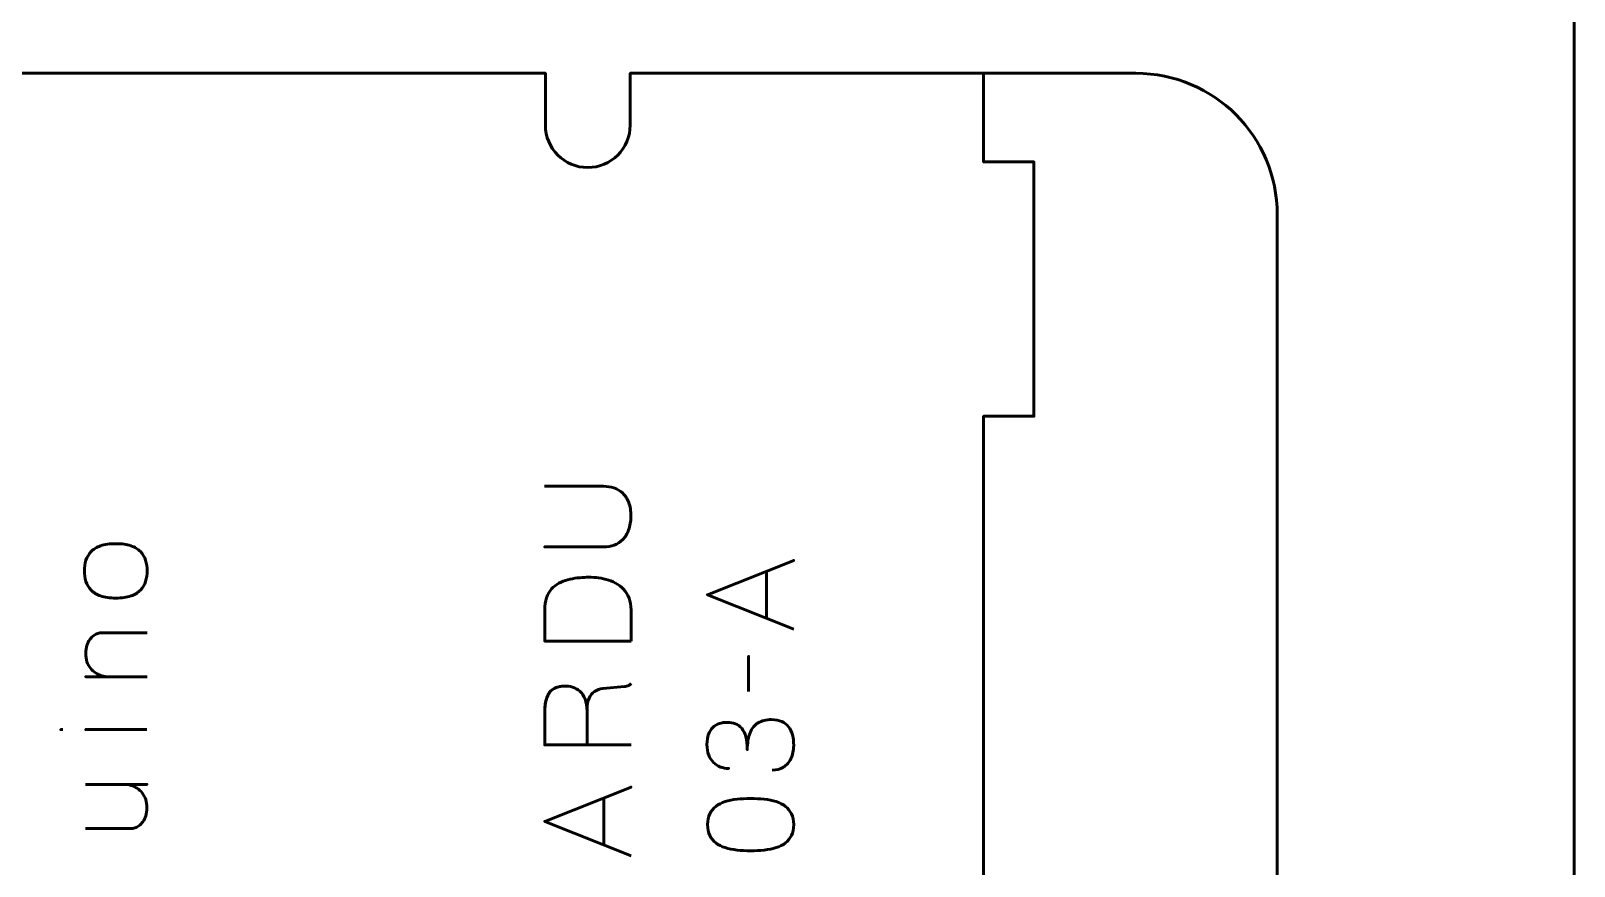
# Model space of a CAD drawing. Header units: centimetres. Extents: x -21 to 0, y -29.7 to 0.
# Drawn here: x -5.46 to 0, y -8.92 to -5.97 of the extents above; entities that cross this region are included whole.
import ezdxf

# ---------------------------------------------------------------- set-up
doc = ezdxf.new("R2010")
doc.units = ezdxf.units.CM
doc.header["$MEASUREMENT"] = 0
doc.layers.add('Layer 1', color=7, linetype='Continuous')

msp = doc.modelspace()

# ---------------------------------------------------------------- linework, layer by layer
at = {"layer": 'Layer 1', "color": 22, "lineweight": 53}
msp.add_open_spline([(-21.00002, -29.19996), (-21.00002, -29.19996), (-21.00002, -0.49992), (-21.00002, -0.49992), (-21.00002, -0.49992), (-21.00002, -0.22295), (-20.77693, 0.00004), (-20.49993, 0.00004), (-20.49993, 0.00004), (-20.49993, 0.00004), (-0.50008, 0.00004), (-0.50008, 0.00004), (-0.50008, 0.00004), (-0.22294, 0.00004), (0.00002, -0.22295), (0.00002, -0.49992), (0.00002, -0.49992), (0.00002, -0.49992), (0.00002, -29.19996), (0.00002, -29.19996), (0.00002, -29.19996), (0.00002, -29.47696), (-0.22294, -29.70005), (-0.50008, -29.70005), (-0.50008, -29.70005), (-0.50008, -29.70005), (-20.49993, -29.70005), (-20.49993, -29.70005), (-20.49993, -29.70005), (-20.77693, -29.70005), (-21.00002, -29.47696), (-21.00002, -29.19996)], degree=3, knots=[0, 0, 0, 0, 0.125, 0.125, 0.125, 0.125, 0.25, 0.25, 0.25, 0.25, 0.375, 0.375, 0.375, 0.375, 0.5, 0.5, 0.5, 0.5, 0.625, 0.625, 0.625, 0.625, 0.75, 0.75, 0.75, 0.75, 0.875, 0.875, 0.875, 0.875, 1, 1, 1, 1], dxfattribs=at)
at = {"layer": 'Layer 1', "color": 114, "lineweight": 53}
msp.add_open_spline([(-1.55005, -11.42101), (-1.55005, -11.42101), (-3.45, -11.42101), (-3.45, -11.42101), (-3.45, -11.42101), (-3.45, -11.42101), (-3.45, -11.18349), (-3.45, -11.18349), (-3.45, -11.18349), (-3.45, -11.10066), (-3.51717, -11.03349), (-3.6, -11.03349), (-3.6, -11.03349), (-3.68283, -11.03349), (-3.75, -11.10066), (-3.75, -11.18349), (-3.75, -11.18349), (-3.75, -11.18349), (-3.75, -11.42101), (-3.75, -11.42101), (-3.75, -11.42101), (-3.75, -11.42101), (-9.84995, -11.42101), (-9.84995, -11.42101), (-9.84995, -11.42101), (-10.12695, -11.42101), (-10.35005, -11.19792), (-10.35005, -10.92092), (-10.35005, -10.92092), (-10.35005, -10.92092), (-10.35005, -6.62106), (-10.35005, -6.62106), (-10.35005, -6.62106), (-10.35005, -6.34392), (-10.12695, -6.12096), (-9.84995, -6.12096), (-9.84995, -6.12096), (-9.84995, -6.12096), (-3.6385, -6.12096), (-3.6385, -6.12096), (-3.6385, -6.12096), (-3.6385, -6.12096), (-3.6385, -6.30399), (-3.6385, -6.30399), (-3.6385, -6.30399), (-3.6385, -6.38682), (-3.57133, -6.45399), (-3.4885, -6.45399), (-3.4885, -6.45399), (-3.40567, -6.45399), (-3.3385, -6.38682), (-3.3385, -6.30399), (-3.3385, -6.30399), (-3.3385, -6.30399), (-3.3385, -6.12096), (-3.3385, -6.12096), (-3.3385, -6.12096), (-3.3385, -6.12096), (-1.55005, -6.12096), (-1.55005, -6.12096), (-1.55005, -6.12096), (-1.27305, -6.12096), (-1.04995, -6.34392), (-1.04995, -6.62106), (-1.04995, -6.62106), (-1.04995, -6.62106), (-1.04995, -10.92092), (-1.04995, -10.92092), (-1.04995, -10.92092), (-1.04995, -11.19792), (-1.27305, -11.42101), (-1.55005, -11.42101)], degree=3, knots=[0, 0, 0, 0, 0.0555556, 0.0555556, 0.0555556, 0.0555556, 0.1111111, 0.1111111, 0.1111111, 0.1111111, 0.1666667, 0.1666667, 0.1666667, 0.1666667, 0.2222222, 0.2222222, 0.2222222, 0.2222222, 0.2777778, 0.2777778, 0.2777778, 0.2777778, 0.3333333, 0.3333333, 0.3333333, 0.3333333, 0.3888889, 0.3888889, 0.3888889, 0.3888889, 0.4444444, 0.4444444, 0.4444444, 0.4444444, 0.5, 0.5, 0.5, 0.5, 0.5555556, 0.5555556, 0.5555556, 0.5555556, 0.6111111, 0.6111111, 0.6111111, 0.6111111, 0.6666667, 0.6666667, 0.6666667, 0.6666667, 0.7222222, 0.7222222, 0.7222222, 0.7222222, 0.7777778, 0.7777778, 0.7777778, 0.7777778, 0.8333333, 0.8333333, 0.8333333, 0.8333333, 0.8888889, 0.8888889, 0.8888889, 0.8888889, 0.9444444, 0.9444444, 0.9444444, 0.9444444, 1, 1, 1, 1], dxfattribs=at)
at = {"layer": 'Layer 1', "color": 30, "lineweight": 53}
for points, knots in [([(-2.0885, -6.12096), (-2.0885, -6.16164), (-2.0885, -6.2617), (-2.0885, -6.43419), (-2.0885, -6.43419), (-2.0885, -6.43419), (-1.9107, -6.43419), (-1.9107, -6.43419), (-1.9107, -6.43419), (-1.9107, -6.43419), (-1.9107, -7.33335), (-1.9107, -7.33335), (-1.9107, -7.33335), (-1.9107, -7.33335), (-2.0885, -7.33335), (-2.0885, -7.33335), (-2.0885, -7.33335), (-2.0885, -7.9259), (-2.0885, -8.65119), (-2.0885, -9.32725), (-2.0885, -9.32725), (-2.0885, -9.32725), (-1.4535, -9.32725), (-1.4535, -9.32725), (-1.4535, -9.32725), (-1.4535, -9.32725), (-1.4535, -10.49311), (-1.4535, -10.49311), (-1.4535, -10.49311), (-1.4535, -10.49311), (-2.0885, -10.49311), (-2.0885, -10.49311), (-2.0885, -10.49311), (-2.0885, -10.99559), (-2.0885, -11.34168), (-2.0885, -11.42101)], [0, 0, 0, 0, 0.1111111, 0.1111111, 0.1111111, 0.1111111, 0.2222222, 0.2222222, 0.2222222, 0.2222222, 0.3333333, 0.3333333, 0.3333333, 0.3333333, 0.4444444, 0.4444444, 0.4444444, 0.4444444, 0.5555556, 0.5555556, 0.5555556, 0.5555556, 0.6666667, 0.6666667, 0.6666667, 0.6666667, 0.7777778, 0.7777778, 0.7777778, 0.7777778, 0.8888889, 0.8888889, 0.8888889, 0.8888889, 1, 1, 1, 1]), ([(-3.64111, -7.5806), (-3.64104, -7.5806), (-3.63872, -7.5806), (-3.6342, -7.5806), (-3.6342, -7.5806), (-3.62975, -7.5806), (-3.62355, -7.5806), (-3.61564, -7.5806), (-3.61564, -7.5806), (-3.60774, -7.5806), (-3.59871, -7.5806), (-3.58848, -7.5806), (-3.58848, -7.5806), (-3.57825, -7.5806), (-3.56738, -7.5806), (-3.55581, -7.5806), (-3.55581, -7.5806), (-3.54424, -7.5806), (-3.5326, -7.5806), (-3.52075, -7.5806), (-3.52075, -7.5806), (-3.50896, -7.5806), (-3.49753, -7.5806), (-3.48646, -7.5806), (-3.48646, -7.5806), (-3.47538, -7.5806), (-3.46522, -7.5806), (-3.45598, -7.5806), (-3.45598, -7.5806), (-3.44666, -7.5806), (-3.43883, -7.5806), (-3.43241, -7.5806), (-3.43241, -7.5806), (-3.41957, -7.5806), (-3.40744, -7.58258), (-3.39587, -7.58667), (-3.39587, -7.58667), (-3.38429, -7.59076), (-3.37399, -7.59704), (-3.36496, -7.60558), (-3.36496, -7.60558), (-3.35593, -7.61412), (-3.3488, -7.62505), (-3.34365, -7.63846), (-3.34365, -7.63846), (-3.3385, -7.65186), (-3.33589, -7.66781), (-3.33589, -7.68643), (-3.33589, -7.68643), (-3.33632, -7.70506), (-3.339, -7.72122), (-3.34394, -7.73484), (-3.34394, -7.73484), (-3.34895, -7.74852), (-3.35579, -7.75981), (-3.36447, -7.76877), (-3.36447, -7.76877), (-3.37315, -7.77773), (-3.38331, -7.78436), (-3.39481, -7.78874), (-3.39481, -7.78874), (-3.40638, -7.79304), (-3.41887, -7.79523), (-3.43241, -7.79523), (-3.43241, -7.79523), (-3.43241, -7.79523), (-3.64111, -7.79523), (-3.64111, -7.79523), (-3.64111, -7.79523), (-3.64111, -7.79523), (-3.43241, -7.79523), (-3.43241, -7.79523), (-3.43241, -7.79523), (-3.41887, -7.79523), (-3.40638, -7.79304), (-3.39481, -7.78874), (-3.39481, -7.78874), (-3.38331, -7.78436), (-3.37315, -7.77773), (-3.36447, -7.76877), (-3.36447, -7.76877), (-3.35579, -7.75981), (-3.34895, -7.74852), (-3.34394, -7.73484), (-3.34394, -7.73484), (-3.339, -7.72122), (-3.33632, -7.70506), (-3.33589, -7.68643), (-3.33589, -7.68643), (-3.33589, -7.66781), (-3.3385, -7.65186), (-3.34365, -7.63846), (-3.34365, -7.63846), (-3.3488, -7.62505), (-3.35593, -7.61412), (-3.36496, -7.60558), (-3.36496, -7.60558), (-3.37399, -7.59704), (-3.38429, -7.59076), (-3.39587, -7.58667), (-3.39587, -7.58667), (-3.40744, -7.58258), (-3.41957, -7.5806), (-3.43241, -7.5806), (-3.43241, -7.5806), (-3.43883, -7.5806), (-3.44666, -7.5806), (-3.45598, -7.5806), (-3.45598, -7.5806), (-3.46522, -7.5806), (-3.47538, -7.5806), (-3.48646, -7.5806), (-3.48646, -7.5806), (-3.49753, -7.5806), (-3.50896, -7.5806), (-3.52075, -7.5806), (-3.52075, -7.5806), (-3.5326, -7.5806), (-3.54424, -7.5806), (-3.55581, -7.5806), (-3.55581, -7.5806), (-3.56738, -7.5806), (-3.57825, -7.5806), (-3.58848, -7.5806), (-3.58848, -7.5806), (-3.59871, -7.5806), (-3.60774, -7.5806), (-3.61564, -7.5806), (-3.61564, -7.5806), (-3.62355, -7.5806), (-3.62975, -7.5806), (-3.6342, -7.5806), (-3.6342, -7.5806), (-3.63872, -7.5806), (-3.64104, -7.5806), (-3.64111, -7.5806)], [0, 0, 0, 0, 0.0294118, 0.0294118, 0.0294118, 0.0294118, 0.0588235, 0.0588235, 0.0588235, 0.0588235, 0.0882353, 0.0882353, 0.0882353, 0.0882353, 0.1176471, 0.1176471, 0.1176471, 0.1176471, 0.1470588, 0.1470588, 0.1470588, 0.1470588, 0.1764706, 0.1764706, 0.1764706, 0.1764706, 0.2058824, 0.2058824, 0.2058824, 0.2058824, 0.2352941, 0.2352941, 0.2352941, 0.2352941, 0.2647059, 0.2647059, 0.2647059, 0.2647059, 0.2941176, 0.2941176, 0.2941176, 0.2941176, 0.3235294, 0.3235294, 0.3235294, 0.3235294, 0.3529412, 0.3529412, 0.3529412, 0.3529412, 0.3823529, 0.3823529, 0.3823529, 0.3823529, 0.4117647, 0.4117647, 0.4117647, 0.4117647, 0.4411765, 0.4411765, 0.4411765, 0.4411765, 0.4705882, 0.4705882, 0.4705882, 0.4705882, 0.5, 0.5, 0.5, 0.5, 0.5294118, 0.5294118, 0.5294118, 0.5294118, 0.5588235, 0.5588235, 0.5588235, 0.5588235, 0.5882353, 0.5882353, 0.5882353, 0.5882353, 0.6176471, 0.6176471, 0.6176471, 0.6176471, 0.6470588, 0.6470588, 0.6470588, 0.6470588, 0.6764706, 0.6764706, 0.6764706, 0.6764706, 0.7058824, 0.7058824, 0.7058824, 0.7058824, 0.7352941, 0.7352941, 0.7352941, 0.7352941, 0.7647059, 0.7647059, 0.7647059, 0.7647059, 0.7941176, 0.7941176, 0.7941176, 0.7941176, 0.8235294, 0.8235294, 0.8235294, 0.8235294, 0.8529412, 0.8529412, 0.8529412, 0.8529412, 0.8823529, 0.8823529, 0.8823529, 0.8823529, 0.9117647, 0.9117647, 0.9117647, 0.9117647, 0.9411765, 0.9411765, 0.9411765, 0.9411765, 0.9705882, 0.9705882, 0.9705882, 0.9705882, 1, 1, 1, 1]), ([(-5.04714, -7.87967), (-5.04707, -7.86634), (-5.04876, -7.85392), (-5.05236, -7.84235), (-5.05236, -7.84235), (-5.05596, -7.83078), (-5.06196, -7.82055), (-5.07035, -7.8118), (-5.07035, -7.8118), (-5.07875, -7.80298), (-5.09011, -7.79614), (-5.1045, -7.79113), (-5.1045, -7.79113), (-5.11882, -7.78619), (-5.13667, -7.78365), (-5.15805, -7.78358), (-5.15805, -7.78358), (-5.17936, -7.78365), (-5.19714, -7.78619), (-5.21139, -7.79113), (-5.21139, -7.79113), (-5.22564, -7.79614), (-5.237, -7.80298), (-5.24533, -7.8118), (-5.24533, -7.8118), (-5.25373, -7.82055), (-5.25972, -7.83078), (-5.26332, -7.84235), (-5.26332, -7.84235), (-5.26692, -7.85392), (-5.26861, -7.86634), (-5.26854, -7.87967), (-5.26854, -7.87967), (-5.26861, -7.89287), (-5.26692, -7.90529), (-5.26332, -7.91686), (-5.26332, -7.91686), (-5.25972, -7.92843), (-5.25373, -7.93859), (-5.24533, -7.94741), (-5.24533, -7.94741), (-5.237, -7.95623), (-5.22564, -7.96314), (-5.21139, -7.96815), (-5.21139, -7.96815), (-5.19714, -7.97316), (-5.17936, -7.9757), (-5.15805, -7.97577), (-5.15805, -7.97577), (-5.13667, -7.9757), (-5.11882, -7.97316), (-5.1045, -7.96815), (-5.1045, -7.96815), (-5.09011, -7.96314), (-5.07875, -7.95623), (-5.07035, -7.94741), (-5.07035, -7.94741), (-5.06196, -7.93859), (-5.05596, -7.92843), (-5.05236, -7.91686), (-5.05236, -7.91686), (-5.04876, -7.90529), (-5.04707, -7.89287), (-5.04714, -7.87967)], [0, 0, 0, 0, 0.0625, 0.0625, 0.0625, 0.0625, 0.125, 0.125, 0.125, 0.125, 0.1875, 0.1875, 0.1875, 0.1875, 0.25, 0.25, 0.25, 0.25, 0.3125, 0.3125, 0.3125, 0.3125, 0.375, 0.375, 0.375, 0.375, 0.4375, 0.4375, 0.4375, 0.4375, 0.5, 0.5, 0.5, 0.5, 0.5625, 0.5625, 0.5625, 0.5625, 0.625, 0.625, 0.625, 0.625, 0.6875, 0.6875, 0.6875, 0.6875, 0.75, 0.75, 0.75, 0.75, 0.8125, 0.8125, 0.8125, 0.8125, 0.875, 0.875, 0.875, 0.875, 0.9375, 0.9375, 0.9375, 0.9375, 1, 1, 1, 1]), ([(-5.04714, -7.87967), (-5.04707, -7.86634), (-5.04876, -7.85392), (-5.05236, -7.84235), (-5.05236, -7.84235), (-5.05596, -7.83078), (-5.06196, -7.82055), (-5.07035, -7.8118), (-5.07035, -7.8118), (-5.07875, -7.80298), (-5.09011, -7.79614), (-5.1045, -7.79113), (-5.1045, -7.79113), (-5.11882, -7.78619), (-5.13667, -7.78365), (-5.15805, -7.78358), (-5.15805, -7.78358), (-5.17936, -7.78365), (-5.19714, -7.78619), (-5.21139, -7.79113), (-5.21139, -7.79113), (-5.22564, -7.79614), (-5.237, -7.80298), (-5.24533, -7.8118), (-5.24533, -7.8118), (-5.25373, -7.82055), (-5.25972, -7.83078), (-5.26332, -7.84235), (-5.26332, -7.84235), (-5.26692, -7.85392), (-5.26861, -7.86634), (-5.26854, -7.87967), (-5.26854, -7.87967), (-5.26861, -7.89287), (-5.26692, -7.90529), (-5.26332, -7.91686), (-5.26332, -7.91686), (-5.25972, -7.92843), (-5.25373, -7.93859), (-5.24533, -7.94741), (-5.24533, -7.94741), (-5.237, -7.95623), (-5.22564, -7.96314), (-5.21139, -7.96815), (-5.21139, -7.96815), (-5.19714, -7.97316), (-5.17936, -7.9757), (-5.15805, -7.97577), (-5.15805, -7.97577), (-5.13667, -7.9757), (-5.11882, -7.97316), (-5.1045, -7.96815), (-5.1045, -7.96815), (-5.09011, -7.96314), (-5.07875, -7.95623), (-5.07035, -7.94741), (-5.07035, -7.94741), (-5.06196, -7.93859), (-5.05596, -7.92843), (-5.05236, -7.91686), (-5.05236, -7.91686), (-5.04876, -7.90529), (-5.04707, -7.89287), (-5.04714, -7.87967)], [0, 0, 0, 0, 0.0625, 0.0625, 0.0625, 0.0625, 0.125, 0.125, 0.125, 0.125, 0.1875, 0.1875, 0.1875, 0.1875, 0.25, 0.25, 0.25, 0.25, 0.3125, 0.3125, 0.3125, 0.3125, 0.375, 0.375, 0.375, 0.375, 0.4375, 0.4375, 0.4375, 0.4375, 0.5, 0.5, 0.5, 0.5, 0.5625, 0.5625, 0.5625, 0.5625, 0.625, 0.625, 0.625, 0.625, 0.6875, 0.6875, 0.6875, 0.6875, 0.75, 0.75, 0.75, 0.75, 0.8125, 0.8125, 0.8125, 0.8125, 0.875, 0.875, 0.875, 0.875, 0.9375, 0.9375, 0.9375, 0.9375, 1, 1, 1, 1]), ([(-2.76016, -8.08542), (-2.76016, -8.08542), (-3.06538, -7.96435), (-3.06538, -7.96435), (-3.06538, -7.96435), (-3.06538, -7.96435), (-2.76016, -7.84285), (-2.76016, -7.84285), (-2.76016, -7.84285), (-2.76016, -7.84285), (-3.06538, -7.96435), (-3.06538, -7.96435), (-3.06538, -7.96435), (-3.06538, -7.96435), (-2.76016, -8.08542), (-2.76016, -8.08542)], [0, 0, 0, 0, 0.25, 0.25, 0.25, 0.25, 0.5, 0.5, 0.5, 0.5, 0.75, 0.75, 0.75, 0.75, 1, 1, 1, 1]), ([(-3.33547, -8.12797), (-3.33547, -8.12797), (-3.64069, -8.12797), (-3.64069, -8.12797), (-3.64069, -8.12797), (-3.64069, -8.12797), (-3.64069, -8.0179), (-3.64069, -8.0179), (-3.64069, -8.0179), (-3.64062, -8.00118), (-3.63843, -7.98672), (-3.63413, -7.97451), (-3.63413, -7.97451), (-3.62983, -7.96238), (-3.6239, -7.95208), (-3.61642, -7.94375), (-3.61642, -7.94375), (-3.60887, -7.93536), (-3.60019, -7.92858), (-3.59039, -7.92329), (-3.59039, -7.92329), (-3.58065, -7.918), (-3.57021, -7.91391), (-3.55913, -7.91101), (-3.55913, -7.91101), (-3.54812, -7.90812), (-3.5369, -7.90608), (-3.52555, -7.90481), (-3.52555, -7.90481), (-3.51419, -7.90354), (-3.50318, -7.90269), (-3.49253, -7.90234), (-3.49253, -7.90234), (-3.48187, -7.90184), (-3.47065, -7.90219), (-3.45887, -7.90332), (-3.45887, -7.90332), (-3.44709, -7.90445), (-3.43531, -7.90657), (-3.42359, -7.90974), (-3.42359, -7.90974), (-3.41188, -7.91285), (-3.40073, -7.91729), (-3.39015, -7.92294), (-3.39015, -7.92294), (-3.37964, -7.92865), (-3.37025, -7.93585), (-3.36207, -7.94446), (-3.36207, -7.94446), (-3.35388, -7.95314), (-3.34739, -7.96351), (-3.34267, -7.97564), (-3.34267, -7.97564), (-3.33794, -7.98778), (-3.33554, -8.00189), (-3.33547, -8.0179), (-3.33547, -8.0179), (-3.33547, -8.0179), (-3.33547, -8.12797), (-3.33547, -8.12797)], [0, 0, 0, 0, 0.0666667, 0.0666667, 0.0666667, 0.0666667, 0.1333333, 0.1333333, 0.1333333, 0.1333333, 0.2, 0.2, 0.2, 0.2, 0.2666667, 0.2666667, 0.2666667, 0.2666667, 0.3333333, 0.3333333, 0.3333333, 0.3333333, 0.4, 0.4, 0.4, 0.4, 0.4666667, 0.4666667, 0.4666667, 0.4666667, 0.5333333, 0.5333333, 0.5333333, 0.5333333, 0.6, 0.6, 0.6, 0.6, 0.6666667, 0.6666667, 0.6666667, 0.6666667, 0.7333333, 0.7333333, 0.7333333, 0.7333333, 0.8, 0.8, 0.8, 0.8, 0.8666667, 0.8666667, 0.8666667, 0.8666667, 0.9333333, 0.9333333, 0.9333333, 0.9333333, 1, 1, 1, 1]), ([(-3.33547, -8.12797), (-3.33547, -8.12797), (-3.64069, -8.12797), (-3.64069, -8.12797), (-3.64069, -8.12797), (-3.64069, -8.12797), (-3.64069, -8.0179), (-3.64069, -8.0179), (-3.64069, -8.0179), (-3.64062, -8.00118), (-3.63843, -7.98672), (-3.63413, -7.97451), (-3.63413, -7.97451), (-3.62983, -7.96238), (-3.6239, -7.95208), (-3.61642, -7.94375), (-3.61642, -7.94375), (-3.60887, -7.93536), (-3.60019, -7.92858), (-3.59039, -7.92329), (-3.59039, -7.92329), (-3.58065, -7.918), (-3.57021, -7.91391), (-3.55913, -7.91101), (-3.55913, -7.91101), (-3.54812, -7.90812), (-3.5369, -7.90608), (-3.52555, -7.90481), (-3.52555, -7.90481), (-3.51419, -7.90354), (-3.50318, -7.90269), (-3.49253, -7.90234), (-3.49253, -7.90234), (-3.48187, -7.90184), (-3.47065, -7.90219), (-3.45887, -7.90332), (-3.45887, -7.90332), (-3.44709, -7.90445), (-3.43531, -7.90657), (-3.42359, -7.90974), (-3.42359, -7.90974), (-3.41188, -7.91285), (-3.40073, -7.91729), (-3.39015, -7.92294), (-3.39015, -7.92294), (-3.37964, -7.92865), (-3.37025, -7.93585), (-3.36207, -7.94446), (-3.36207, -7.94446), (-3.35388, -7.95314), (-3.34739, -7.96351), (-3.34267, -7.97564), (-3.34267, -7.97564), (-3.33794, -7.98778), (-3.33554, -8.00189), (-3.33547, -8.0179), (-3.33547, -8.0179), (-3.33547, -8.0179), (-3.33547, -8.12797), (-3.33547, -8.12797)], [0, 0, 0, 0, 0.0666667, 0.0666667, 0.0666667, 0.0666667, 0.1333333, 0.1333333, 0.1333333, 0.1333333, 0.2, 0.2, 0.2, 0.2, 0.2666667, 0.2666667, 0.2666667, 0.2666667, 0.3333333, 0.3333333, 0.3333333, 0.3333333, 0.4, 0.4, 0.4, 0.4, 0.4666667, 0.4666667, 0.4666667, 0.4666667, 0.5333333, 0.5333333, 0.5333333, 0.5333333, 0.6, 0.6, 0.6, 0.6, 0.6666667, 0.6666667, 0.6666667, 0.6666667, 0.7333333, 0.7333333, 0.7333333, 0.7333333, 0.8, 0.8, 0.8, 0.8, 0.8666667, 0.8666667, 0.8666667, 0.8666667, 0.9333333, 0.9333333, 0.9333333, 0.9333333, 1, 1, 1, 1]), ([(-2.85626, -8.04732), (-2.85626, -8.04732), (-2.85626, -7.88138), (-2.85626, -7.88138), (-2.85626, -7.88138), (-2.85626, -7.88138), (-2.85626, -8.04732), (-2.85626, -8.04732)], [0, 0, 0, 0, 0.5, 0.5, 0.5, 0.5, 1, 1, 1, 1]), ([(-5.04714, -8.09812), (-5.04721, -8.09812), (-5.04926, -8.09812), (-5.05328, -8.09812), (-5.05328, -8.09812), (-5.05723, -8.09812), (-5.06266, -8.09812), (-5.06951, -8.09812), (-5.06951, -8.09812), (-5.07642, -8.09812), (-5.08418, -8.09812), (-5.09293, -8.09812), (-5.09293, -8.09812), (-5.10161, -8.09812), (-5.11071, -8.09812), (-5.12023, -8.09812), (-5.12023, -8.09812), (-5.12983, -8.09812), (-5.13921, -8.09812), (-5.14853, -8.09812), (-5.14853, -8.09812), (-5.15784, -8.09812), (-5.16659, -8.09812), (-5.17463, -8.09812), (-5.17463, -8.09812), (-5.18275, -8.09812), (-5.18966, -8.09812), (-5.19552, -8.09812), (-5.19552, -8.09812), (-5.2013, -8.09812), (-5.20547, -8.09812), (-5.20801, -8.09812), (-5.20801, -8.09812), (-5.21196, -8.09812), (-5.2164, -8.09889), (-5.22127, -8.10058), (-5.22127, -8.10058), (-5.22621, -8.10221), (-5.23115, -8.10482), (-5.23609, -8.10842), (-5.23609, -8.10842), (-5.2411, -8.11201), (-5.24568, -8.1166), (-5.24992, -8.12232), (-5.24992, -8.12232), (-5.25415, -8.1281), (-5.25754, -8.13502), (-5.26015, -8.14306), (-5.26015, -8.14306), (-5.26276, -8.15117), (-5.26417, -8.16063), (-5.26431, -8.17135), (-5.26431, -8.17135), (-5.26431, -8.18222), (-5.26283, -8.19202), (-5.25986, -8.20077), (-5.25986, -8.20077), (-5.25683, -8.20952), (-5.25267, -8.21721), (-5.24738, -8.22384), (-5.24738, -8.22384), (-5.24208, -8.23048), (-5.23602, -8.23598), (-5.2291, -8.24042), (-5.2291, -8.24042), (-5.22226, -8.24494), (-5.21499, -8.24826), (-5.20723, -8.25051), (-5.20723, -8.25051), (-5.19954, -8.25277), (-5.19171, -8.2539), (-5.18388, -8.2539), (-5.18388, -8.2539), (-5.19171, -8.2539), (-5.19954, -8.25277), (-5.20723, -8.25051), (-5.20723, -8.25051), (-5.21499, -8.24826), (-5.22226, -8.24494), (-5.2291, -8.24042), (-5.2291, -8.24042), (-5.23602, -8.23598), (-5.24208, -8.23048), (-5.24738, -8.22384), (-5.24738, -8.22384), (-5.25267, -8.21721), (-5.25683, -8.20952), (-5.25986, -8.20077), (-5.25986, -8.20077), (-5.26283, -8.19202), (-5.26431, -8.18222), (-5.26431, -8.17135), (-5.26431, -8.17135), (-5.26417, -8.16063), (-5.26276, -8.15117), (-5.26015, -8.14306), (-5.26015, -8.14306), (-5.25754, -8.13502), (-5.25415, -8.1281), (-5.24992, -8.12232), (-5.24992, -8.12232), (-5.24568, -8.1166), (-5.2411, -8.11201), (-5.23609, -8.10842), (-5.23609, -8.10842), (-5.23115, -8.10482), (-5.22621, -8.10221), (-5.22127, -8.10058), (-5.22127, -8.10058), (-5.2164, -8.09889), (-5.21196, -8.09812), (-5.20801, -8.09812), (-5.20801, -8.09812), (-5.20547, -8.09812), (-5.2013, -8.09812), (-5.19552, -8.09812), (-5.19552, -8.09812), (-5.18966, -8.09812), (-5.18275, -8.09812), (-5.17463, -8.09812), (-5.17463, -8.09812), (-5.16659, -8.09812), (-5.15784, -8.09812), (-5.14853, -8.09812), (-5.14853, -8.09812), (-5.13921, -8.09812), (-5.12983, -8.09812), (-5.12023, -8.09812), (-5.12023, -8.09812), (-5.11071, -8.09812), (-5.10161, -8.09812), (-5.09293, -8.09812), (-5.09293, -8.09812), (-5.08418, -8.09812), (-5.07642, -8.09812), (-5.06951, -8.09812), (-5.06951, -8.09812), (-5.06266, -8.09812), (-5.05723, -8.09812), (-5.05328, -8.09812), (-5.05328, -8.09812), (-5.04926, -8.09812), (-5.04721, -8.09812), (-5.04714, -8.09812)], [0, 0, 0, 0, 0.0277778, 0.0277778, 0.0277778, 0.0277778, 0.0555556, 0.0555556, 0.0555556, 0.0555556, 0.0833333, 0.0833333, 0.0833333, 0.0833333, 0.1111111, 0.1111111, 0.1111111, 0.1111111, 0.1388889, 0.1388889, 0.1388889, 0.1388889, 0.1666667, 0.1666667, 0.1666667, 0.1666667, 0.1944444, 0.1944444, 0.1944444, 0.1944444, 0.2222222, 0.2222222, 0.2222222, 0.2222222, 0.25, 0.25, 0.25, 0.25, 0.2777778, 0.2777778, 0.2777778, 0.2777778, 0.3055556, 0.3055556, 0.3055556, 0.3055556, 0.3333333, 0.3333333, 0.3333333, 0.3333333, 0.3611111, 0.3611111, 0.3611111, 0.3611111, 0.3888889, 0.3888889, 0.3888889, 0.3888889, 0.4166667, 0.4166667, 0.4166667, 0.4166667, 0.4444444, 0.4444444, 0.4444444, 0.4444444, 0.4722222, 0.4722222, 0.4722222, 0.4722222, 0.5, 0.5, 0.5, 0.5, 0.5277778, 0.5277778, 0.5277778, 0.5277778, 0.5555556, 0.5555556, 0.5555556, 0.5555556, 0.5833333, 0.5833333, 0.5833333, 0.5833333, 0.6111111, 0.6111111, 0.6111111, 0.6111111, 0.6388889, 0.6388889, 0.6388889, 0.6388889, 0.6666667, 0.6666667, 0.6666667, 0.6666667, 0.6944444, 0.6944444, 0.6944444, 0.6944444, 0.7222222, 0.7222222, 0.7222222, 0.7222222, 0.75, 0.75, 0.75, 0.75, 0.7777778, 0.7777778, 0.7777778, 0.7777778, 0.8055556, 0.8055556, 0.8055556, 0.8055556, 0.8333333, 0.8333333, 0.8333333, 0.8333333, 0.8611111, 0.8611111, 0.8611111, 0.8611111, 0.8888889, 0.8888889, 0.8888889, 0.8888889, 0.9166667, 0.9166667, 0.9166667, 0.9166667, 0.9444444, 0.9444444, 0.9444444, 0.9444444, 0.9722222, 0.9722222, 0.9722222, 0.9722222, 1, 1, 1, 1]), ([(-2.91976, -8.30555), (-2.91976, -8.30555), (-2.91976, -8.18236), (-2.91976, -8.18236), (-2.91976, -8.18236), (-2.91976, -8.18236), (-2.91976, -8.30555), (-2.91976, -8.30555)], [0, 0, 0, 0, 0.5, 0.5, 0.5, 0.5, 1, 1, 1, 1]), ([(-5.04714, -8.2539), (-5.04714, -8.2539), (-5.26431, -8.2539), (-5.26431, -8.2539), (-5.26431, -8.2539), (-5.26431, -8.2539), (-5.04714, -8.2539), (-5.04714, -8.2539)], [0, 0, 0, 0, 0.5, 0.5, 0.5, 0.5, 1, 1, 1, 1]), ([(-3.33547, -8.495), (-3.33547, -8.495), (-3.64069, -8.495), (-3.64069, -8.495), (-3.64069, -8.495), (-3.64069, -8.495), (-3.64069, -8.38366), (-3.64069, -8.38366), (-3.64069, -8.38366), (-3.64069, -8.36814), (-3.63963, -8.35488), (-3.63759, -8.34394), (-3.63759, -8.34394), (-3.63554, -8.33294), (-3.63258, -8.32383), (-3.6287, -8.31664), (-3.6287, -8.31664), (-3.62482, -8.30944), (-3.62009, -8.3038), (-3.61452, -8.29963), (-3.61452, -8.29963), (-3.60901, -8.2954), (-3.60273, -8.29244), (-3.59575, -8.29053), (-3.59575, -8.29053), (-3.58876, -8.28863), (-3.58121, -8.2875), (-3.57296, -8.28715), (-3.57296, -8.28715), (-3.56259, -8.28665), (-3.55257, -8.28778), (-3.5429, -8.29046), (-3.5429, -8.29046), (-3.53317, -8.29321), (-3.52449, -8.29794), (-3.51673, -8.30464), (-3.51673, -8.30464), (-3.50896, -8.31142), (-3.50283, -8.32052), (-3.49824, -8.33209), (-3.49824, -8.33209), (-3.49372, -8.34366), (-3.49133, -8.35798), (-3.49126, -8.3752), (-3.49126, -8.3752), (-3.49126, -8.3752), (-3.49126, -8.495), (-3.49126, -8.495), (-3.49126, -8.495), (-3.49126, -8.495), (-3.49126, -8.3752), (-3.49126, -8.3752), (-3.49126, -8.3752), (-3.49133, -8.35834), (-3.49372, -8.34415), (-3.49824, -8.33265), (-3.49824, -8.33265), (-3.50283, -8.32115), (-3.50896, -8.31198), (-3.51673, -8.30514), (-3.51673, -8.30514), (-3.52449, -8.29829), (-3.53317, -8.2935), (-3.5429, -8.29067), (-3.5429, -8.29067), (-3.55257, -8.28785), (-3.56259, -8.28665), (-3.57296, -8.28715), (-3.57296, -8.28715), (-3.58326, -8.28757), (-3.59257, -8.28933), (-3.6009, -8.29244), (-3.6009, -8.29244), (-3.60915, -8.29547), (-3.61628, -8.30055), (-3.62221, -8.30761), (-3.62221, -8.30761), (-3.62813, -8.31466), (-3.63272, -8.3244), (-3.63589, -8.33675), (-3.63589, -8.33675), (-3.63907, -8.34909), (-3.64069, -8.36476), (-3.64069, -8.38366), (-3.64069, -8.38366), (-3.64069, -8.38366), (-3.64069, -8.495), (-3.64069, -8.495), (-3.64069, -8.495), (-3.64069, -8.495), (-3.33547, -8.495), (-3.33547, -8.495)], [0, 0, 0, 0, 0.0434783, 0.0434783, 0.0434783, 0.0434783, 0.0869565, 0.0869565, 0.0869565, 0.0869565, 0.1304348, 0.1304348, 0.1304348, 0.1304348, 0.173913, 0.173913, 0.173913, 0.173913, 0.2173913, 0.2173913, 0.2173913, 0.2173913, 0.2608696, 0.2608696, 0.2608696, 0.2608696, 0.3043478, 0.3043478, 0.3043478, 0.3043478, 0.3478261, 0.3478261, 0.3478261, 0.3478261, 0.3913043, 0.3913043, 0.3913043, 0.3913043, 0.4347826, 0.4347826, 0.4347826, 0.4347826, 0.4782609, 0.4782609, 0.4782609, 0.4782609, 0.5217391, 0.5217391, 0.5217391, 0.5217391, 0.5652174, 0.5652174, 0.5652174, 0.5652174, 0.6086957, 0.6086957, 0.6086957, 0.6086957, 0.6521739, 0.6521739, 0.6521739, 0.6521739, 0.6956522, 0.6956522, 0.6956522, 0.6956522, 0.7391304, 0.7391304, 0.7391304, 0.7391304, 0.7826087, 0.7826087, 0.7826087, 0.7826087, 0.826087, 0.826087, 0.826087, 0.826087, 0.8695652, 0.8695652, 0.8695652, 0.8695652, 0.9130435, 0.9130435, 0.9130435, 0.9130435, 0.9565217, 0.9565217, 0.9565217, 0.9565217, 1, 1, 1, 1]), ([(-3.33547, -8.27783), (-3.33752, -8.28065), (-3.33999, -8.28277), (-3.34288, -8.28432), (-3.34288, -8.28432), (-3.34577, -8.28588), (-3.34866, -8.28693), (-3.35149, -8.28757), (-3.35149, -8.28757), (-3.35424, -8.28813), (-3.35657, -8.28842), (-3.35833, -8.28842), (-3.35833, -8.28842), (-3.35833, -8.28842), (-3.43538, -8.29604), (-3.43538, -8.29604), (-3.43538, -8.29604), (-3.44645, -8.29688), (-3.45619, -8.30013), (-3.46452, -8.3057), (-3.46452, -8.3057), (-3.47291, -8.31135), (-3.4794, -8.31939), (-3.48413, -8.32997), (-3.48413, -8.32997), (-3.48879, -8.34049), (-3.49118, -8.35361), (-3.49126, -8.36927), (-3.49126, -8.36927), (-3.49118, -8.35361), (-3.48879, -8.34049), (-3.48413, -8.32997), (-3.48413, -8.32997), (-3.4794, -8.31939), (-3.47291, -8.31135), (-3.46452, -8.3057), (-3.46452, -8.3057), (-3.45619, -8.30013), (-3.44645, -8.29688), (-3.43538, -8.29604), (-3.43538, -8.29604), (-3.43538, -8.29604), (-3.35833, -8.28842), (-3.35833, -8.28842), (-3.35833, -8.28842), (-3.35657, -8.28842), (-3.35424, -8.28813), (-3.35149, -8.28757), (-3.35149, -8.28757), (-3.34866, -8.28693), (-3.34577, -8.28588), (-3.34288, -8.28432), (-3.34288, -8.28432), (-3.33999, -8.28277), (-3.33752, -8.28065), (-3.33547, -8.27783)], [0, 0, 0, 0, 0.0714286, 0.0714286, 0.0714286, 0.0714286, 0.1428571, 0.1428571, 0.1428571, 0.1428571, 0.2142857, 0.2142857, 0.2142857, 0.2142857, 0.2857143, 0.2857143, 0.2857143, 0.2857143, 0.3571429, 0.3571429, 0.3571429, 0.3571429, 0.4285714, 0.4285714, 0.4285714, 0.4285714, 0.5, 0.5, 0.5, 0.5, 0.5714286, 0.5714286, 0.5714286, 0.5714286, 0.6428571, 0.6428571, 0.6428571, 0.6428571, 0.7142857, 0.7142857, 0.7142857, 0.7142857, 0.7857143, 0.7857143, 0.7857143, 0.7857143, 0.8571429, 0.8571429, 0.8571429, 0.8571429, 0.9285714, 0.9285714, 0.9285714, 0.9285714, 1, 1, 1, 1]), ([(-2.83678, -8.5841), (-2.82154, -8.58403), (-2.80828, -8.5805), (-2.79678, -8.57352), (-2.79678, -8.57352), (-2.78535, -8.56653), (-2.77639, -8.55658), (-2.76997, -8.5436), (-2.76997, -8.5436), (-2.76355, -8.53062), (-2.7603, -8.51503), (-2.76016, -8.49689), (-2.76016, -8.49689), (-2.76016, -8.48328), (-2.76157, -8.47093), (-2.76453, -8.45971), (-2.76453, -8.45971), (-2.7675, -8.44856), (-2.77208, -8.43897), (-2.77836, -8.43085), (-2.77836, -8.43085), (-2.78464, -8.42274), (-2.79276, -8.41653), (-2.80263, -8.41209), (-2.80263, -8.41209), (-2.81258, -8.40771), (-2.82451, -8.40553), (-2.83848, -8.40546), (-2.83848, -8.40546), (-2.8571, -8.40538), (-2.87284, -8.40919), (-2.88561, -8.41674), (-2.88561, -8.41674), (-2.89838, -8.42429), (-2.90797, -8.43601), (-2.91453, -8.45174), (-2.91453, -8.45174), (-2.9211, -8.46747), (-2.92441, -8.48765), (-2.92441, -8.51213), (-2.92441, -8.51213), (-2.92434, -8.49386), (-2.92603, -8.47855), (-2.92949, -8.46606), (-2.92949, -8.46606), (-2.93295, -8.45364), (-2.93782, -8.4437), (-2.94417, -8.43622), (-2.94417, -8.43622), (-2.95045, -8.42874), (-2.95793, -8.42331), (-2.96653, -8.42006), (-2.96653, -8.42006), (-2.97507, -8.41674), (-2.98445, -8.41512), (-2.99468, -8.41519), (-2.99468, -8.41519), (-3.00492, -8.41512), (-3.01437, -8.41653), (-3.02312, -8.41935), (-3.02312, -8.41935), (-3.03187, -8.42211), (-3.03956, -8.42662), (-3.04612, -8.43276), (-3.04612, -8.43276), (-3.05268, -8.4389), (-3.05783, -8.44701), (-3.0615, -8.45696), (-3.0615, -8.45696), (-3.06517, -8.46698), (-3.067, -8.47919), (-3.06707, -8.49351), (-3.06707, -8.49351), (-3.067, -8.50776), (-3.06489, -8.52025), (-3.06079, -8.53083), (-3.06079, -8.53083), (-3.0567, -8.54149), (-3.05113, -8.55023), (-3.044, -8.55729), (-3.044, -8.55729), (-3.03688, -8.56427), (-3.02876, -8.5695), (-3.01959, -8.57295), (-3.01959, -8.57295), (-3.01042, -8.57648), (-3.00068, -8.57817), (-2.99045, -8.57817), (-2.99045, -8.57817), (-3.00068, -8.57817), (-3.01042, -8.57648), (-3.01959, -8.57295), (-3.01959, -8.57295), (-3.02876, -8.5695), (-3.03688, -8.56427), (-3.044, -8.55729), (-3.044, -8.55729), (-3.05113, -8.55023), (-3.0567, -8.54149), (-3.06079, -8.53083), (-3.06079, -8.53083), (-3.06489, -8.52025), (-3.067, -8.50776), (-3.06707, -8.49351), (-3.06707, -8.49351), (-3.067, -8.47919), (-3.06517, -8.46698), (-3.0615, -8.45696), (-3.0615, -8.45696), (-3.05783, -8.44701), (-3.05268, -8.4389), (-3.04612, -8.43276), (-3.04612, -8.43276), (-3.03956, -8.42662), (-3.03187, -8.42211), (-3.02312, -8.41935), (-3.02312, -8.41935), (-3.01437, -8.41653), (-3.00492, -8.41512), (-2.99468, -8.41519), (-2.99468, -8.41519), (-2.98445, -8.41512), (-2.97507, -8.41674), (-2.96653, -8.42006), (-2.96653, -8.42006), (-2.95793, -8.42331), (-2.95045, -8.42874), (-2.94417, -8.43622), (-2.94417, -8.43622), (-2.93782, -8.4437), (-2.93295, -8.45364), (-2.92949, -8.46606), (-2.92949, -8.46606), (-2.92603, -8.47855), (-2.92434, -8.49386), (-2.92441, -8.51213), (-2.92441, -8.51213), (-2.92441, -8.48765), (-2.9211, -8.46747), (-2.91453, -8.45174), (-2.91453, -8.45174), (-2.90797, -8.43601), (-2.89838, -8.42429), (-2.88561, -8.41674), (-2.88561, -8.41674), (-2.87284, -8.40919), (-2.8571, -8.40538), (-2.83848, -8.40546), (-2.83848, -8.40546), (-2.82451, -8.40553), (-2.81258, -8.40771), (-2.80263, -8.41209), (-2.80263, -8.41209), (-2.79276, -8.41653), (-2.78464, -8.42274), (-2.77836, -8.43085), (-2.77836, -8.43085), (-2.77208, -8.43897), (-2.7675, -8.44856), (-2.76453, -8.45971), (-2.76453, -8.45971), (-2.76157, -8.47093), (-2.76016, -8.48328), (-2.76016, -8.49689), (-2.76016, -8.49689), (-2.7603, -8.51503), (-2.76355, -8.53062), (-2.76997, -8.5436), (-2.76997, -8.5436), (-2.77639, -8.55658), (-2.78535, -8.56653), (-2.79678, -8.57352), (-2.79678, -8.57352), (-2.80828, -8.5805), (-2.82154, -8.58403), (-2.83678, -8.5841)], [0, 0, 0, 0, 0.0227273, 0.0227273, 0.0227273, 0.0227273, 0.0454545, 0.0454545, 0.0454545, 0.0454545, 0.0681818, 0.0681818, 0.0681818, 0.0681818, 0.0909091, 0.0909091, 0.0909091, 0.0909091, 0.1136364, 0.1136364, 0.1136364, 0.1136364, 0.1363636, 0.1363636, 0.1363636, 0.1363636, 0.1590909, 0.1590909, 0.1590909, 0.1590909, 0.1818182, 0.1818182, 0.1818182, 0.1818182, 0.2045455, 0.2045455, 0.2045455, 0.2045455, 0.2272727, 0.2272727, 0.2272727, 0.2272727, 0.25, 0.25, 0.25, 0.25, 0.2727273, 0.2727273, 0.2727273, 0.2727273, 0.2954545, 0.2954545, 0.2954545, 0.2954545, 0.3181818, 0.3181818, 0.3181818, 0.3181818, 0.3409091, 0.3409091, 0.3409091, 0.3409091, 0.3636364, 0.3636364, 0.3636364, 0.3636364, 0.3863636, 0.3863636, 0.3863636, 0.3863636, 0.4090909, 0.4090909, 0.4090909, 0.4090909, 0.4318182, 0.4318182, 0.4318182, 0.4318182, 0.4545455, 0.4545455, 0.4545455, 0.4545455, 0.4772727, 0.4772727, 0.4772727, 0.4772727, 0.5, 0.5, 0.5, 0.5, 0.5227273, 0.5227273, 0.5227273, 0.5227273, 0.5454545, 0.5454545, 0.5454545, 0.5454545, 0.5681818, 0.5681818, 0.5681818, 0.5681818, 0.5909091, 0.5909091, 0.5909091, 0.5909091, 0.6136364, 0.6136364, 0.6136364, 0.6136364, 0.6363636, 0.6363636, 0.6363636, 0.6363636, 0.6590909, 0.6590909, 0.6590909, 0.6590909, 0.6818182, 0.6818182, 0.6818182, 0.6818182, 0.7045455, 0.7045455, 0.7045455, 0.7045455, 0.7272727, 0.7272727, 0.7272727, 0.7272727, 0.75, 0.75, 0.75, 0.75, 0.7727273, 0.7727273, 0.7727273, 0.7727273, 0.7954545, 0.7954545, 0.7954545, 0.7954545, 0.8181818, 0.8181818, 0.8181818, 0.8181818, 0.8409091, 0.8409091, 0.8409091, 0.8409091, 0.8636364, 0.8636364, 0.8636364, 0.8636364, 0.8863636, 0.8863636, 0.8863636, 0.8863636, 0.9090909, 0.9090909, 0.9090909, 0.9090909, 0.9318182, 0.9318182, 0.9318182, 0.9318182, 0.9545455, 0.9545455, 0.9545455, 0.9545455, 0.9772727, 0.9772727, 0.9772727, 0.9772727, 1, 1, 1, 1]), ([(-5.34516, -8.44059), (-5.34516, -8.44059), (-5.35278, -8.44059), (-5.35278, -8.44059), (-5.35278, -8.44059), (-5.35278, -8.44059), (-5.34516, -8.44059), (-5.34516, -8.44059)], [0, 0, 0, 0, 0.5, 0.5, 0.5, 0.5, 1, 1, 1, 1]), ([(-5.04756, -8.44059), (-5.04756, -8.44059), (-5.26473, -8.44059), (-5.26473, -8.44059), (-5.26473, -8.44059), (-5.26466, -8.44059), (-5.26212, -8.44059), (-5.25725, -8.44059), (-5.25725, -8.44059), (-5.25238, -8.44059), (-5.24568, -8.44059), (-5.23722, -8.44059), (-5.23722, -8.44059), (-5.22875, -8.44059), (-5.21908, -8.44059), (-5.20822, -8.44059), (-5.20822, -8.44059), (-5.19735, -8.44059), (-5.18592, -8.44059), (-5.17386, -8.44059), (-5.17386, -8.44059), (-5.16186, -8.44059), (-5.1498, -8.44059), (-5.1378, -8.44059), (-5.1378, -8.44059), (-5.12574, -8.44059), (-5.11431, -8.44059), (-5.10351, -8.44059), (-5.10351, -8.44059), (-5.09265, -8.44059), (-5.08305, -8.44059), (-5.07466, -8.44059), (-5.07466, -8.44059), (-5.06619, -8.44059), (-5.05963, -8.44059), (-5.05476, -8.44059), (-5.05476, -8.44059), (-5.04996, -8.44059), (-5.04756, -8.44059), (-5.04756, -8.44059)], [0, 0, 0, 0, 0.1, 0.1, 0.1, 0.1, 0.2, 0.2, 0.2, 0.2, 0.3, 0.3, 0.3, 0.3, 0.4, 0.4, 0.4, 0.4, 0.5, 0.5, 0.5, 0.5, 0.6, 0.6, 0.6, 0.6, 0.7, 0.7, 0.7, 0.7, 0.8, 0.8, 0.8, 0.8, 0.9, 0.9, 0.9, 0.9, 1, 1, 1, 1]), ([(-5.26515, -8.79068), (-5.26508, -8.79068), (-5.26304, -8.79068), (-5.25902, -8.79068), (-5.25902, -8.79068), (-5.255, -8.79068), (-5.24956, -8.79068), (-5.24272, -8.79068), (-5.24272, -8.79068), (-5.2358, -8.79068), (-5.22797, -8.79068), (-5.21922, -8.79068), (-5.21922, -8.79068), (-5.21055, -8.79068), (-5.20137, -8.79068), (-5.19178, -8.79068), (-5.19178, -8.79068), (-5.18225, -8.79068), (-5.1728, -8.79068), (-5.16349, -8.79068), (-5.16349, -8.79068), (-5.1541, -8.79068), (-5.14535, -8.79068), (-5.13731, -8.79068), (-5.13731, -8.79068), (-5.1292, -8.79068), (-5.12221, -8.79068), (-5.11635, -8.79068), (-5.11635, -8.79068), (-5.11057, -8.79068), (-5.10641, -8.79068), (-5.10387, -8.79068), (-5.10387, -8.79068), (-5.09992, -8.79068), (-5.09547, -8.7899), (-5.0906, -8.78821), (-5.0906, -8.78821), (-5.08566, -8.78659), (-5.08072, -8.78398), (-5.07579, -8.78038), (-5.07579, -8.78038), (-5.07078, -8.77678), (-5.06619, -8.7722), (-5.06196, -8.76648), (-5.06196, -8.76648), (-5.05772, -8.76069), (-5.05434, -8.75378), (-5.05173, -8.74574), (-5.05173, -8.74574), (-5.04912, -8.73762), (-5.0477, -8.72817), (-5.04756, -8.71744), (-5.04756, -8.71744), (-5.04756, -8.70658), (-5.04904, -8.69677), (-5.05201, -8.68802), (-5.05201, -8.68802), (-5.05504, -8.6792), (-5.0592, -8.67151), (-5.0645, -8.66481), (-5.0645, -8.66481), (-5.06979, -8.65818), (-5.07586, -8.6526), (-5.08277, -8.64809), (-5.08277, -8.64809), (-5.08961, -8.64357), (-5.09688, -8.64019), (-5.10464, -8.63793), (-5.10464, -8.63793), (-5.11233, -8.6356), (-5.12016, -8.63447), (-5.128, -8.63447), (-5.128, -8.63447), (-5.12016, -8.63447), (-5.11233, -8.6356), (-5.10464, -8.63793), (-5.10464, -8.63793), (-5.09688, -8.64019), (-5.08961, -8.64357), (-5.08277, -8.64809), (-5.08277, -8.64809), (-5.07586, -8.6526), (-5.06979, -8.65818), (-5.0645, -8.66481), (-5.0645, -8.66481), (-5.0592, -8.67151), (-5.05504, -8.6792), (-5.05201, -8.68802), (-5.05201, -8.68802), (-5.04904, -8.69677), (-5.04756, -8.70658), (-5.04756, -8.71744), (-5.04756, -8.71744), (-5.0477, -8.72817), (-5.04912, -8.73762), (-5.05173, -8.74574), (-5.05173, -8.74574), (-5.05434, -8.75378), (-5.05772, -8.76069), (-5.06196, -8.76648), (-5.06196, -8.76648), (-5.06619, -8.7722), (-5.07078, -8.77678), (-5.07579, -8.78038), (-5.07579, -8.78038), (-5.08072, -8.78398), (-5.08566, -8.78659), (-5.0906, -8.78821), (-5.0906, -8.78821), (-5.09547, -8.7899), (-5.09992, -8.79068), (-5.10387, -8.79068), (-5.10387, -8.79068), (-5.10641, -8.79068), (-5.11057, -8.79068), (-5.11635, -8.79068), (-5.11635, -8.79068), (-5.12221, -8.79068), (-5.1292, -8.79068), (-5.13731, -8.79068), (-5.13731, -8.79068), (-5.14535, -8.79068), (-5.1541, -8.79068), (-5.16349, -8.79068), (-5.16349, -8.79068), (-5.1728, -8.79068), (-5.18225, -8.79068), (-5.19178, -8.79068), (-5.19178, -8.79068), (-5.20137, -8.79068), (-5.21055, -8.79068), (-5.21922, -8.79068), (-5.21922, -8.79068), (-5.22797, -8.79068), (-5.2358, -8.79068), (-5.24272, -8.79068), (-5.24272, -8.79068), (-5.24956, -8.79068), (-5.255, -8.79068), (-5.25902, -8.79068), (-5.25902, -8.79068), (-5.26304, -8.79068), (-5.26508, -8.79068), (-5.26515, -8.79068)], [0, 0, 0, 0, 0.0277778, 0.0277778, 0.0277778, 0.0277778, 0.0555556, 0.0555556, 0.0555556, 0.0555556, 0.0833333, 0.0833333, 0.0833333, 0.0833333, 0.1111111, 0.1111111, 0.1111111, 0.1111111, 0.1388889, 0.1388889, 0.1388889, 0.1388889, 0.1666667, 0.1666667, 0.1666667, 0.1666667, 0.1944444, 0.1944444, 0.1944444, 0.1944444, 0.2222222, 0.2222222, 0.2222222, 0.2222222, 0.25, 0.25, 0.25, 0.25, 0.2777778, 0.2777778, 0.2777778, 0.2777778, 0.3055556, 0.3055556, 0.3055556, 0.3055556, 0.3333333, 0.3333333, 0.3333333, 0.3333333, 0.3611111, 0.3611111, 0.3611111, 0.3611111, 0.3888889, 0.3888889, 0.3888889, 0.3888889, 0.4166667, 0.4166667, 0.4166667, 0.4166667, 0.4444444, 0.4444444, 0.4444444, 0.4444444, 0.4722222, 0.4722222, 0.4722222, 0.4722222, 0.5, 0.5, 0.5, 0.5, 0.5277778, 0.5277778, 0.5277778, 0.5277778, 0.5555556, 0.5555556, 0.5555556, 0.5555556, 0.5833333, 0.5833333, 0.5833333, 0.5833333, 0.6111111, 0.6111111, 0.6111111, 0.6111111, 0.6388889, 0.6388889, 0.6388889, 0.6388889, 0.6666667, 0.6666667, 0.6666667, 0.6666667, 0.6944444, 0.6944444, 0.6944444, 0.6944444, 0.7222222, 0.7222222, 0.7222222, 0.7222222, 0.75, 0.75, 0.75, 0.75, 0.7777778, 0.7777778, 0.7777778, 0.7777778, 0.8055556, 0.8055556, 0.8055556, 0.8055556, 0.8333333, 0.8333333, 0.8333333, 0.8333333, 0.8611111, 0.8611111, 0.8611111, 0.8611111, 0.8888889, 0.8888889, 0.8888889, 0.8888889, 0.9166667, 0.9166667, 0.9166667, 0.9166667, 0.9444444, 0.9444444, 0.9444444, 0.9444444, 0.9722222, 0.9722222, 0.9722222, 0.9722222, 1, 1, 1, 1]), ([(-5.26515, -8.63447), (-5.26515, -8.63447), (-5.04756, -8.63447), (-5.04756, -8.63447), (-5.04756, -8.63447), (-5.04756, -8.63447), (-5.26515, -8.63447), (-5.26515, -8.63447)], [0, 0, 0, 0, 0.5, 0.5, 0.5, 0.5, 1, 1, 1, 1]), ([(-3.33547, -8.88658), (-3.33547, -8.88658), (-3.64069, -8.76551), (-3.64069, -8.76551), (-3.64069, -8.76551), (-3.64069, -8.76551), (-3.33547, -8.64401), (-3.33547, -8.64401), (-3.33547, -8.64401), (-3.33547, -8.64401), (-3.64069, -8.76551), (-3.64069, -8.76551), (-3.64069, -8.76551), (-3.64069, -8.76551), (-3.33547, -8.88658), (-3.33547, -8.88658)], [0, 0, 0, 0, 0.25, 0.25, 0.25, 0.25, 0.5, 0.5, 0.5, 0.5, 0.75, 0.75, 0.75, 0.75, 1, 1, 1, 1]), ([(-3.43157, -8.84848), (-3.43157, -8.84848), (-3.43157, -8.68254), (-3.43157, -8.68254), (-3.43157, -8.68254), (-3.43157, -8.68254), (-3.43157, -8.84848), (-3.43157, -8.84848)], [0, 0, 0, 0, 0.5, 0.5, 0.5, 0.5, 1, 1, 1, 1]), ([(-2.76016, -8.77671), (-2.76023, -8.7619), (-2.76284, -8.74913), (-2.76792, -8.73847), (-2.76792, -8.73847), (-2.773, -8.72789), (-2.78027, -8.71907), (-2.78951, -8.71202), (-2.78951, -8.71202), (-2.79882, -8.70503), (-2.80983, -8.69953), (-2.82253, -8.69544), (-2.82253, -8.69544), (-2.83523, -8.69141), (-2.84913, -8.68852), (-2.86437, -8.6869), (-2.86437, -8.6869), (-2.87961, -8.6852), (-2.89563, -8.68436), (-2.91256, -8.68443), (-2.91256, -8.68443), (-2.92942, -8.68436), (-2.94544, -8.6852), (-2.96061, -8.6869), (-2.96061, -8.6869), (-2.97578, -8.68852), (-2.98975, -8.69141), (-3.00245, -8.69544), (-3.00245, -8.69544), (-3.01508, -8.69953), (-3.02608, -8.70503), (-3.03547, -8.71202), (-3.03547, -8.71202), (-3.04478, -8.71907), (-3.05205, -8.72789), (-3.05713, -8.73847), (-3.05713, -8.73847), (-3.06228, -8.74913), (-3.06489, -8.7619), (-3.06496, -8.77671), (-3.06496, -8.77671), (-3.06489, -8.79153), (-3.06228, -8.8043), (-3.05713, -8.81496), (-3.05713, -8.81496), (-3.05205, -8.82554), (-3.04478, -8.83436), (-3.03547, -8.84141), (-3.03547, -8.84141), (-3.02608, -8.8484), (-3.01508, -8.8539), (-3.00245, -8.85799), (-3.00245, -8.85799), (-2.98975, -8.86202), (-2.97578, -8.86491), (-2.96061, -8.86653), (-2.96061, -8.86653), (-2.94544, -8.86822), (-2.92942, -8.86907), (-2.91256, -8.869), (-2.91256, -8.869), (-2.89563, -8.86907), (-2.87961, -8.86822), (-2.86437, -8.86653), (-2.86437, -8.86653), (-2.84913, -8.86491), (-2.83523, -8.86202), (-2.82253, -8.85799), (-2.82253, -8.85799), (-2.80983, -8.8539), (-2.79882, -8.8484), (-2.78951, -8.84141), (-2.78951, -8.84141), (-2.78027, -8.83436), (-2.773, -8.82554), (-2.76792, -8.81496), (-2.76792, -8.81496), (-2.76284, -8.8043), (-2.76023, -8.79153), (-2.76016, -8.77671)], [0, 0, 0, 0, 0.05, 0.05, 0.05, 0.05, 0.1, 0.1, 0.1, 0.1, 0.15, 0.15, 0.15, 0.15, 0.2, 0.2, 0.2, 0.2, 0.25, 0.25, 0.25, 0.25, 0.3, 0.3, 0.3, 0.3, 0.35, 0.35, 0.35, 0.35, 0.4, 0.4, 0.4, 0.4, 0.45, 0.45, 0.45, 0.45, 0.5, 0.5, 0.5, 0.5, 0.55, 0.55, 0.55, 0.55, 0.6, 0.6, 0.6, 0.6, 0.65, 0.65, 0.65, 0.65, 0.7, 0.7, 0.7, 0.7, 0.75, 0.75, 0.75, 0.75, 0.8, 0.8, 0.8, 0.8, 0.85, 0.85, 0.85, 0.85, 0.9, 0.9, 0.9, 0.9, 0.95, 0.95, 0.95, 0.95, 1, 1, 1, 1]), ([(-2.76016, -8.77671), (-2.76023, -8.7619), (-2.76284, -8.74913), (-2.76792, -8.73847), (-2.76792, -8.73847), (-2.773, -8.72789), (-2.78027, -8.71907), (-2.78951, -8.71202), (-2.78951, -8.71202), (-2.79882, -8.70503), (-2.80983, -8.69953), (-2.82253, -8.69544), (-2.82253, -8.69544), (-2.83523, -8.69141), (-2.84913, -8.68852), (-2.86437, -8.6869), (-2.86437, -8.6869), (-2.87961, -8.6852), (-2.89563, -8.68436), (-2.91256, -8.68443), (-2.91256, -8.68443), (-2.92942, -8.68436), (-2.94544, -8.6852), (-2.96061, -8.6869), (-2.96061, -8.6869), (-2.97578, -8.68852), (-2.98975, -8.69141), (-3.00245, -8.69544), (-3.00245, -8.69544), (-3.01508, -8.69953), (-3.02608, -8.70503), (-3.03547, -8.71202), (-3.03547, -8.71202), (-3.04478, -8.71907), (-3.05205, -8.72789), (-3.05713, -8.73847), (-3.05713, -8.73847), (-3.06228, -8.74913), (-3.06489, -8.7619), (-3.06496, -8.77671), (-3.06496, -8.77671), (-3.06489, -8.79153), (-3.06228, -8.8043), (-3.05713, -8.81496), (-3.05713, -8.81496), (-3.05205, -8.82554), (-3.04478, -8.83436), (-3.03547, -8.84141), (-3.03547, -8.84141), (-3.02608, -8.8484), (-3.01508, -8.8539), (-3.00245, -8.85799), (-3.00245, -8.85799), (-2.98975, -8.86202), (-2.97578, -8.86491), (-2.96061, -8.86653), (-2.96061, -8.86653), (-2.94544, -8.86822), (-2.92942, -8.86907), (-2.91256, -8.869), (-2.91256, -8.869), (-2.89563, -8.86907), (-2.87961, -8.86822), (-2.86437, -8.86653), (-2.86437, -8.86653), (-2.84913, -8.86491), (-2.83523, -8.86202), (-2.82253, -8.85799), (-2.82253, -8.85799), (-2.80983, -8.8539), (-2.79882, -8.8484), (-2.78951, -8.84141), (-2.78951, -8.84141), (-2.78027, -8.83436), (-2.773, -8.82554), (-2.76792, -8.81496), (-2.76792, -8.81496), (-2.76284, -8.8043), (-2.76023, -8.79153), (-2.76016, -8.77671)], [0, 0, 0, 0, 0.05, 0.05, 0.05, 0.05, 0.1, 0.1, 0.1, 0.1, 0.15, 0.15, 0.15, 0.15, 0.2, 0.2, 0.2, 0.2, 0.25, 0.25, 0.25, 0.25, 0.3, 0.3, 0.3, 0.3, 0.35, 0.35, 0.35, 0.35, 0.4, 0.4, 0.4, 0.4, 0.45, 0.45, 0.45, 0.45, 0.5, 0.5, 0.5, 0.5, 0.55, 0.55, 0.55, 0.55, 0.6, 0.6, 0.6, 0.6, 0.65, 0.65, 0.65, 0.65, 0.7, 0.7, 0.7, 0.7, 0.75, 0.75, 0.75, 0.75, 0.8, 0.8, 0.8, 0.8, 0.85, 0.85, 0.85, 0.85, 0.9, 0.9, 0.9, 0.9, 0.95, 0.95, 0.95, 0.95, 1, 1, 1, 1])]:
    msp.add_open_spline(points, degree=3, knots=knots, dxfattribs=at)

doc.saveas('drawing.dxf')
